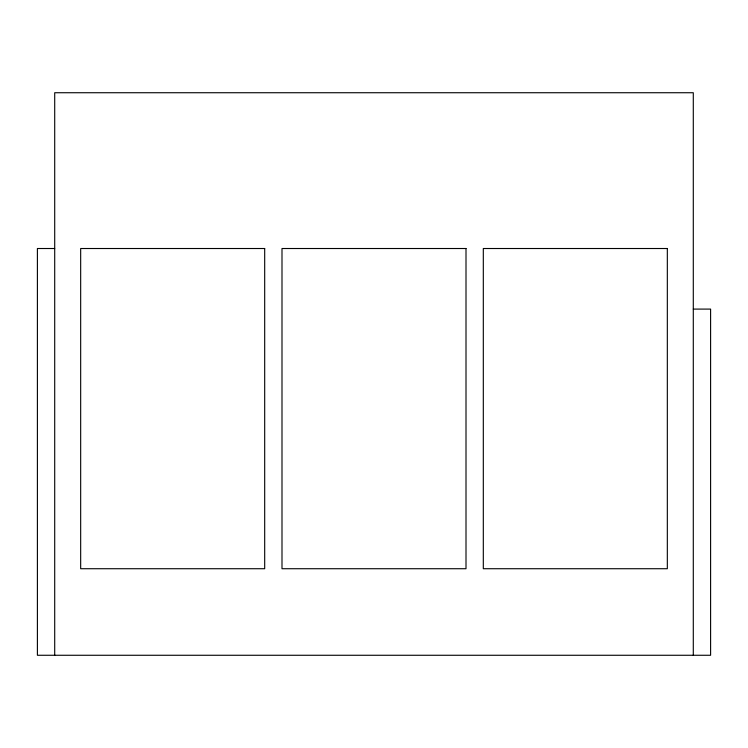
<?xml version="1.0" encoding="UTF-8"?>
<svg xmlns="http://www.w3.org/2000/svg" width="748" height="748" viewBox="0 0 748 748"><rect width="100%" height="100%" fill="white"/><g stroke="black" fill="none" stroke-linecap="round" stroke-linejoin="round"><path stroke-width="1.12" d="M54.707 248.514L37.4 248.514L37.4 655.267L710.6 655.267L710.6 309.092L693.293 309.092M693.293 655.267L693.293 92.733L54.707 92.733L54.707 655.267M264.689 248.514L80.672 248.514L80.672 568.723L264.689 568.723L264.689 248.514M466.004 248.514L281.996 248.514L281.996 568.723L466.004 568.723L466.004 248.514M667.328 248.514L483.311 248.514L483.311 568.723L667.328 568.723L667.328 248.514"/></g></svg>
